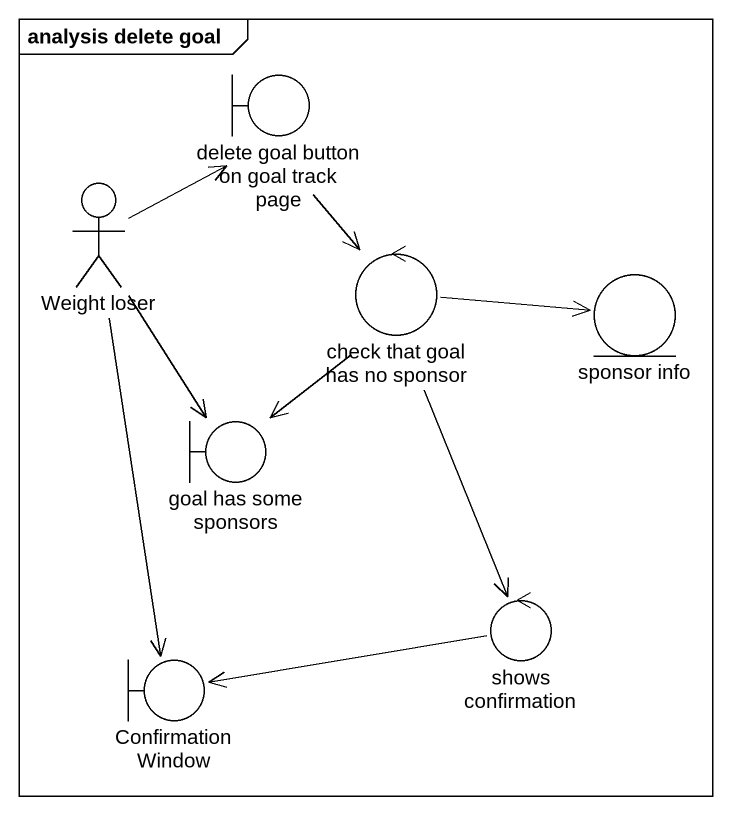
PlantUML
@startuml
mainframe analysis delete goal
boundary "delete goal button on goal track page" as delete_goal_button_on_goal
actor "Weight loser" as Weight_loser
control "check that goal has no sponsor" as check_that_goal_has_no
entity "sponsor info" as sponsor_info
boundary "goal has some sponsors" as goal_has_some_sponsors
control "shows confirmation" as shows_confirmation
boundary "Confirmation Window" as Confirmation_Window
delete_goal_button_on_goal --> check_that_goal_has_no
Weight_loser -up-> delete_goal_button_on_goal
Weight_loser --> goal_has_some_sponsors
Weight_loser --> Confirmation_Window
check_that_goal_has_no -right-> sponsor_info
check_that_goal_has_no --> goal_has_some_sponsors
check_that_goal_has_no --> shows_confirmation
shows_confirmation -left-> Confirmation_Window
@enduml
